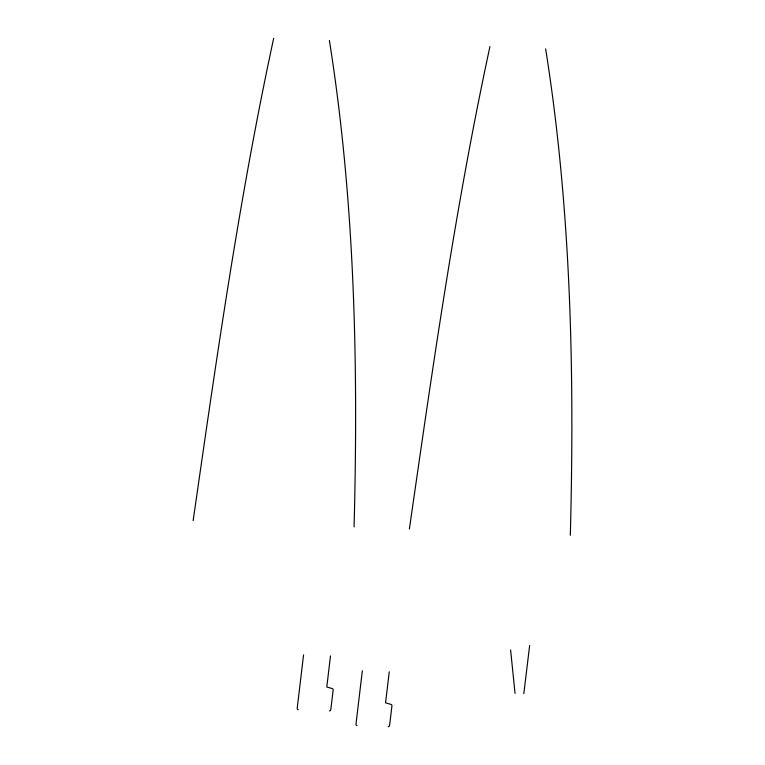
<?xml version="1.0" encoding="UTF-8"?>
<svg xmlns="http://www.w3.org/2000/svg" width="765" height="765" viewBox="0 0 765 765"><rect width="100%" height="100%" fill="white"/><g stroke="black" fill="none" stroke-linecap="round" stroke-linejoin="round"><path stroke-width="1.15" d="M354.08 526.922C358.316 364.522 354.912 201.214 329.39 40.488M570.327 535.29C574.563 372.89 571.159 209.572 545.636 48.845M303.562 654.936L297.222 708.113A1.578 1.262 -74.9 0 0 298.302 709.719M330.48 655.968L326.789 686.989L332.306 688.586A1.578 1.262 -74.9 0 1 333.148 690.154L330.824 709.413A1.578 1.262 -74.9 0 1 329.371 710.915M362.342 670.762L356.002 723.939A1.578 1.262 -74.9 0 0 357.083 725.545M389.261 671.804L385.56 702.825L391.087 704.422A1.578 1.262 -74.9 0 1 391.929 705.99L389.605 725.239A1.578 1.262 -74.9 0 1 388.142 726.75M523.815 693.692L529.648 645.478M193.143 520.659C216.399 359.301 239.254 197.695 273.679 38.25M409.38 529.026C432.636 367.669 455.5 206.053 489.925 46.608M510.609 649.973L515.046 693.348"/></g></svg>
